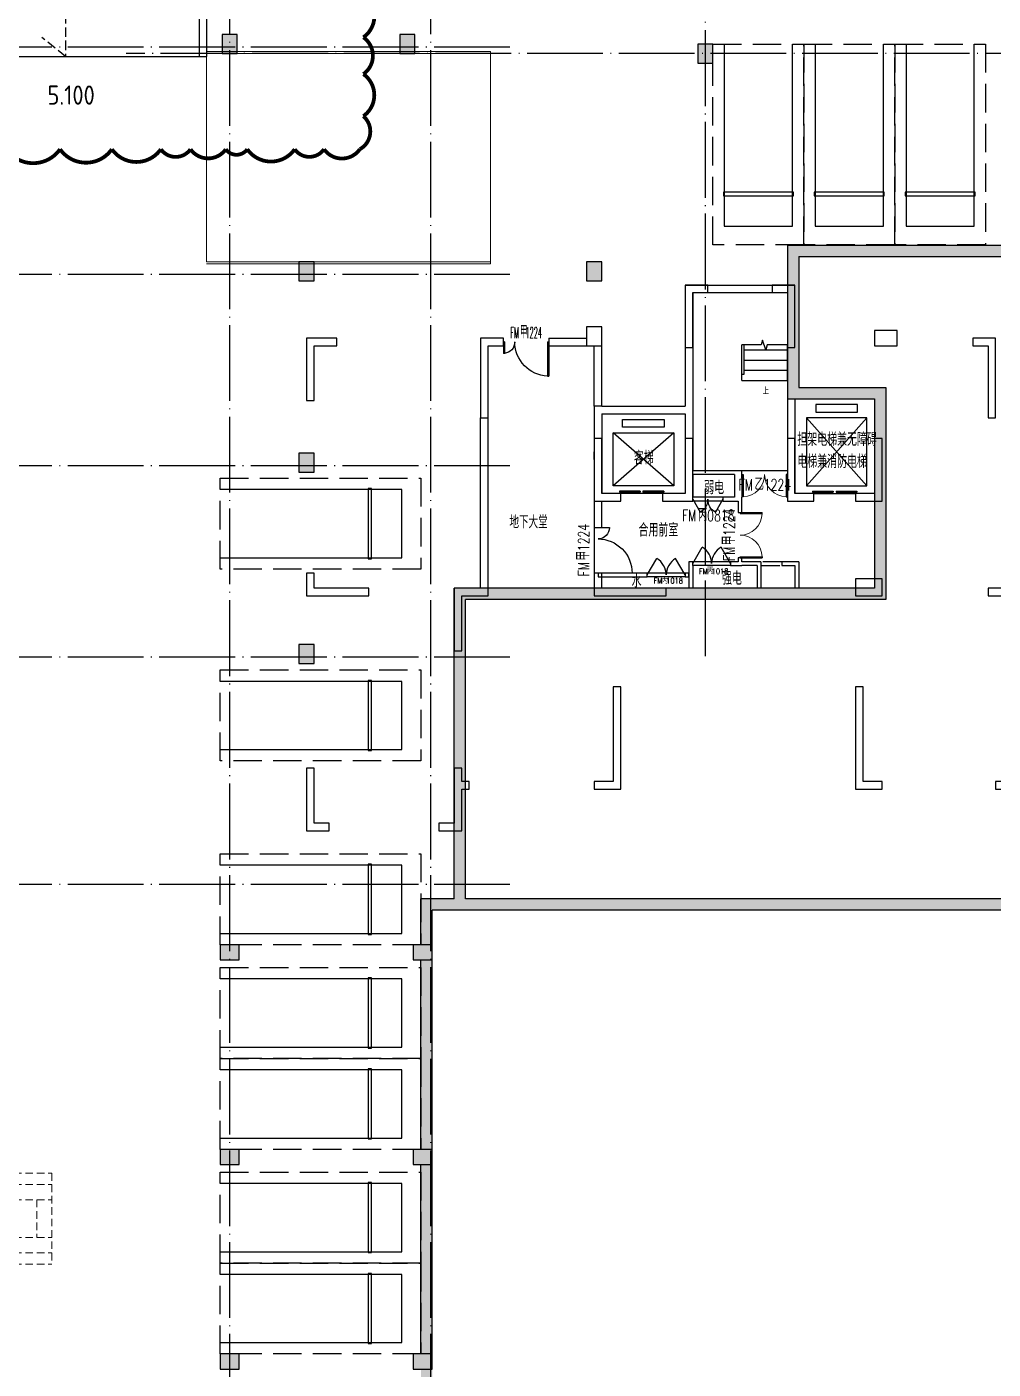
# Model space of a CAD drawing. Header units: millimetres. Extents: x 1337745 to 1642153, y -192803 to 266425.
# Drawn here: x 1536491 to 1562011, y 152609 to 188033 of the extents above; entities that cross this region are included whole.
import ezdxf

# ---------------------------------------------------------------- set-up
doc = ezdxf.new("R2010")
doc.units = ezdxf.units.MM
doc.header["$LTSCALE"] = 1000
doc.header["$MEASUREMENT"] = 0
for name, pattern in [('( Hidden )', [0.375, 0.25, -0.125]), ('__附着_A09-停车位、行车流线模块_TEN24RUY_设计区$0$DASH', [0.35, 0.25, -0.1]), ('DASHED', [0.75, 0.5, -0.25]), ('DOTE', [2.42, 2, -0.2, 0.02, -0.2])]:
    doc.linetypes.add(name, pattern=pattern)
for name, color, linetype in [('__附着_A09-停车位、行车流线模块_TEN24RUY_设计区$0$STD-PARK', 103, '__附着_A09-停车位、行车流线模块_TEN24RUY_设计区$0$DASH'), ('A-3CC', 85, 'Continuous'), ('A-COLUMN', 6, 'Continuous'), ('A-DIM_SYMB', 3, 'Continuous'), ('A-PUB_DIM', 3, 'Continuous'), ('A-PUB_TEXT', 7, 'Continuous'), ('A-Stair', 4, 'Continuous'), ('A-WALL', 2, 'Continuous'), ('A-WINDOW', 4, 'Continuous'), ('A-WINDOW_TEXT', 7, 'Continuous'), ('COLUMN', 2, 'Continuous'), ('DOOR_FIRE', 4, 'Continuous'), ('DOOR_FIRE_TEXT', 7, 'Continuous'), ('DOTE', 16, 'DOTE'), ('LABEL_PM', 7, 'Continuous'), ('PUB_HATCH', 8, 'Continuous'), ('PUB_TEXT', 7, 'Continuous'), ('WALL', 2, 'Continuous'), ('WINDOW', 4, 'Continuous'), ('WINDOW_TEXT', 7, 'Continuous'), ('砖墙', 30, 'Continuous')]:
    doc.layers.add(name, color=color, linetype=linetype)
doc.layers.add('投影线-粗线', color=3, linetype='Continuous', lineweight=0)
doc.layers.add('投影线-细虚线', color=15, linetype='Continuous', lineweight=0)
doc.styles.add('_TCH_DIM', font='SIMPLEX.shx', dxfattribs={"width": 0.85, "bigfont": 'GBCBIG.shx'})
doc.styles.add('_TCH_DIM_T3', font='SIMPLEX', dxfattribs={"width": 0.705882, "bigfont": 'GBCBIG'})
doc.styles.add('_TCH_WINDOW', font='SIMPLEX.shx', dxfattribs={"width": 0.6, "height": 3.5, "bigfont": 'GBCBIG.shx'})
doc.styles.get("Standard").update_dxf_attribs({"font": 'GBENOR', "bigfont": 'GBCBIG'})
doc.dimstyles.new('_TCH_ARCH&&50', dxfattribs={"dimtxt": 148.75, "dimasz": 50, "dimexe": 125, "dimexo": 150, "dimgap": 50, "dimtad": 1, "dimdec": 0, "dimzin": 0, "dimdsep": 46, "dimtxsty": '_TCH_DIM_T3', "dimblk": 'ARCHTICK', "dimcen": 0.09, "dimclrt": 7, "dimazin": 2, "dimtfac": 1, "dimtdec": 0, "dimtix": 1, "dimtmove": 2, "dimatfit": 3, "dimfxl": 1, "dimtolj": 1, "dimtzin": 0, "dimarcsym": 0})

# ---------------------------------------------------------------- blocks, each defined once
blk = doc.blocks.new('A$C29BB6698')
at = {"layer": 'A-COLUMN'}
for p, q in [((10600, 14400), (10000, 14400)), ((10000, 14400), (10000, 12750)), ((10200, 12750), (10200, 14200)), ((10200, 14200), (10600, 14200)), ((10600, 14200), (10600, 14400)), ((12900, 14400), (12300, 14400)), ((12300, 14400), (12300, 14200)), ((12300, 14200), (12700, 14200)), ((12700, 14200), (12700, 12750)), ((12900, 12750), (12900, 14400)), ((35100, 14400), (34500, 14400)), ((34500, 14400), (34500, 12750)), ((34700, 12750), (34700, 14200)), ((34700, 14200), (35100, 14200)), ((35100, 14200), (35100, 14400)), ((37400, 14400), (36800, 14400)), ((36800, 14400), (36800, 14200)), ((36800, 14200), (37200, 14200)), ((37200, 14200), (37200, 12750)), ((37400, 12750), (37400, 14400)), ((7800, 13300), (7400, 13300)), ((7400, 13300), (7400, 12800)), ((7800, 12800), (7800, 13300)), ((15600, 13200), (15000, 13200)), ((15000, 13200), (15000, 12800)), ((15600, 12800), (15600, 13200)), ((32400, 13200), (31800, 13200)), ((31800, 13200), (31800, 12800)), ((32400, 12800), (32400, 13200)), ((40000, 13300), (39600, 13300)), ((39600, 13300), (39600, 12800)), ((40000, 12800), (40000, 13300)), ((800, 13000), (0, 13000)), ((0, 13000), (0, 11350)), ((200, 11350), (200, 12800)), ((200, 12800), (800, 12800)), ((800, 12800), (800, 13000)), ((5200, 13000), (4600, 13000)), ((4600, 13000), (4600, 10900)), ((4800, 10900), (4800, 12800)), ((4800, 12800), (5200, 12800)), ((5200, 12800), (5200, 13000)), ((7400, 12800), (7800, 12800)), ((15000, 12800), (15600, 12800)), ((18200, 13000), (17600, 13000)), ((17600, 13000), (17600, 12800)), ((17600, 12800), (18000, 12800)), ((18000, 12800), (18000, 10900)), ((18200, 10900), (18200, 13000)), ((24350, 13000), (23050, 13000)), ((23050, 13000), (23050, 12800)), ((23050, 12800), (23600, 12800)), ((23600, 12800), (23600, 10300)), ((23800, 10300), (23800, 12800)), ((23800, 12800), (24350, 12800)), ((24350, 12800), (24350, 13000)), ((29800, 13000), (29200, 13000)), ((29200, 13000), (29200, 10900)), ((29400, 10900), (29400, 12800)), ((29400, 12800), (29800, 12800)), ((29800, 12800), (29800, 13000)), ((31800, 12800), (32400, 12800)), ((39600, 12800), (40000, 12800)), ((42800, 13000), (42200, 13000)), ((42200, 13000), (42200, 12800)), ((42200, 12800), (42600, 12800)), ((42600, 12800), (42600, 10900)), ((42800, 10900), (42800, 13000)), ((47400, 13000), (46600, 13000)), ((46600, 13000), (46600, 12800)), ((46600, 12800), (47200, 12800)), ((47200, 12800), (47200, 11350)), ((47400, 11350), (47400, 13000)), ((10000, 12750), (10200, 12750)), ((12700, 12750), (12900, 12750)), ((34500, 12750), (34700, 12750)), ((37200, 12750), (37400, 12750)), ((0, 11350), (200, 11350)), ((47200, 11350), (47400, 11350)), ((4600, 10900), (4800, 10900)), ((18000, 10900), (18200, 10900)), ((29200, 10900), (29400, 10900)), ((42600, 10900), (42800, 10900)), ((7600, 10350), (7600, 8700)), ((7800, 10350), (7600, 10350)), ((7800, 8900), (7800, 10350)), ((10200, 10350), (10000, 10350)), ((10000, 10350), (10000, 8900)), ((10200, 8700), (10200, 10350)), ((12700, 10350), (12700, 8700)), ((12900, 10350), (12700, 10350)), ((12900, 8900), (12900, 10350)), ((15200, 10350), (15000, 10350)), ((15000, 10350), (15000, 8900)), ((15200, 8700), (15200, 10350)), ((23600, 10300), (23800, 10300)), ((32200, 10350), (32200, 8700)), ((32400, 10350), (32200, 10350)), ((32400, 8900), (32400, 10350)), ((34700, 10350), (34500, 10350)), ((34500, 10350), (34500, 8900)), ((34700, 8700), (34700, 10350)), ((37200, 10350), (37200, 8700)), ((37400, 10350), (37200, 10350)), ((37400, 8900), (37400, 10350)), ((39800, 10350), (39600, 10350)), ((39600, 10350), (39600, 8900)), ((39800, 8700), (39800, 10350)), ((8300, 8900), (7800, 8900)), ((8300, 8700), (8300, 8900)), ((10000, 8900), (9400, 8900)), ((9400, 8900), (9400, 8700)), ((13400, 8900), (12900, 8900)), ((13400, 8700), (13400, 8900)), ((15000, 8900), (14500, 8900)), ((14500, 8900), (14500, 8700)), ((32900, 8900), (32400, 8900)), ((32900, 8700), (32900, 8900)), ((34500, 8900), (34000, 8900)), ((34000, 8900), (34000, 8700)), ((38000, 8900), (37400, 8900)), ((38000, 8700), (38000, 8900)), ((39600, 8900), (39100, 8900)), ((39100, 8900), (39100, 8700)), ((7600, 8700), (8300, 8700)), ((9400, 8700), (10200, 8700)), ((12700, 8700), (13400, 8700)), ((14500, 8700), (15200, 8700)), ((32200, 8700), (32900, 8700)), ((34000, 8700), (34700, 8700)), ((37200, 8700), (38000, 8700)), ((39100, 8700), (39800, 8700)), ((200, 6800), (0, 6800)), ((0, 6800), (0, 6200)), ((200, 6400), (200, 6800)), ((7600, 6800), (7600, 6200)), ((7800, 6800), (7600, 6800)), ((7800, 6400), (7800, 6800)), ((21900, 6800), (21900, 6400)), ((22800, 6800), (21900, 6800)), ((22800, 6400), (22800, 6800)), ((25500, 6800), (24600, 6800)), ((24600, 6800), (24600, 6400)), ((25500, 6400), (25500, 6800)), ((39800, 6800), (39600, 6800)), ((39600, 6800), (39600, 6400)), ((39800, 6200), (39800, 6800)), ((47400, 6800), (47200, 6800)), ((47200, 6800), (47200, 6400)), ((47400, 6200), (47400, 6800)), ((1650, 6400), (200, 6400)), ((1650, 6200), (1650, 6400)), ((4800, 6400), (3900, 6400)), ((3900, 6400), (3900, 4750)), ((4800, 6200), (4800, 6400)), ((9500, 6400), (7800, 6400)), ((9500, 6200), (9500, 6400)), ((15200, 6650), (14500, 6650)), ((14500, 6650), (14500, 6200)), ((15200, 6200), (15200, 6650)), ((18000, 6400), (18000, 6200)), ((18900, 6400), (18000, 6400)), ((18900, 4750), (18900, 6400)), ((21900, 6400), (22800, 6400)), ((24600, 6400), (25500, 6400)), ((29400, 6400), (28500, 6400)), ((28500, 6400), (28500, 4750)), ((29400, 6200), (29400, 6400)), ((32900, 6650), (32200, 6650)), ((32200, 6650), (32200, 6200)), ((32900, 6200), (32900, 6650)), ((39600, 6400), (37900, 6400)), ((37900, 6400), (37900, 6200)), ((42600, 6400), (42600, 6200)), ((43500, 6400), (42600, 6400)), ((43500, 4750), (43500, 6400)), ((47200, 6400), (45750, 6400)), ((45750, 6400), (45750, 6200)), ((0, 6200), (1650, 6200)), ((4100, 4750), (4100, 6200)), ((4100, 6200), (4800, 6200)), ((7600, 6200), (9500, 6200)), ((14500, 6200), (15200, 6200)), ((18000, 6200), (18700, 6200)), ((18700, 6200), (18700, 4750)), ((28700, 4750), (28700, 6200)), ((28700, 6200), (29400, 6200)), ((32200, 6200), (32900, 6200)), ((37900, 6200), (39800, 6200)), ((42600, 6200), (43300, 6200)), ((43300, 6200), (43300, 4750)), ((45750, 6200), (47400, 6200)), ((3900, 4750), (4100, 4750)), ((18700, 4750), (18900, 4750)), ((28500, 4750), (28700, 4750)), ((43300, 4750), (43500, 4750)), ((8300, 3800), (8100, 3800)), ((8100, 3800), (8100, 1300)), ((8300, 1100), (8300, 3800)), ((14500, 3800), (14500, 1100)), ((14700, 3800), (14500, 3800)), ((14700, 1300), (14700, 3800)), ((32900, 3800), (32700, 3800)), ((32700, 3800), (32700, 1300)), ((32900, 1100), (32900, 3800)), ((39100, 3800), (39100, 1100)), ((39300, 3800), (39100, 3800)), ((39300, 1300), (39300, 3800)), ((18900, 2750), (18700, 2750)), ((18700, 2750), (18700, 1300)), ((18900, 1100), (18900, 2750)), ((22800, 2750), (22600, 2750)), ((22600, 2750), (22600, 1300)), ((22800, 1100), (22800, 2750)), ((24600, 2750), (24600, 1100)), ((24800, 2750), (24600, 2750)), ((24800, 1300), (24800, 2750)), ((28500, 2750), (28500, 1100)), ((28700, 2750), (28500, 2750)), ((28700, 1300), (28700, 2750)), ((0, 1650), (0, 0)), ((200, 1650), (0, 1650)), ((200, 200), (200, 1650)), ((4100, 1650), (3900, 1650)), ((3900, 1650), (3900, 200)), ((4100, 1300), (4100, 1650)), ((43500, 1650), (43300, 1650)), ((43300, 1650), (43300, 1300)), ((43500, 200), (43500, 1650)), ((47400, 1650), (47200, 1650)), ((47200, 1650), (47200, 200)), ((47400, 0), (47400, 1650)), ((4300, 1300), (4100, 1300)), ((4100, 0), (4100, 1100)), ((4100, 1100), (4300, 1100)), ((4300, 1100), (4300, 1300)), ((8100, 1300), (7600, 1300)), ((7600, 1300), (7600, 1100)), ((7600, 1100), (8300, 1100)), ((14500, 1100), (15200, 1100)), ((15200, 1300), (14700, 1300)), ((15200, 1100), (15200, 1300)), ((18700, 1300), (18200, 1300)), ((18200, 1300), (18200, 1100)), ((18200, 1100), (18900, 1100)), ((22600, 1300), (22200, 1300)), ((22200, 1300), (22200, 1100)), ((22200, 1100), (22800, 1100)), ((24600, 1100), (25200, 1100)), ((25200, 1300), (24800, 1300)), ((25200, 1100), (25200, 1300)), ((28500, 1100), (29200, 1100)), ((29200, 1300), (28700, 1300)), ((29200, 1100), (29200, 1300)), ((32700, 1300), (32200, 1300)), ((32200, 1300), (32200, 1100)), ((32200, 1100), (32900, 1100)), ((39100, 1100), (39800, 1100)), ((39800, 1300), (39300, 1300)), ((39800, 1100), (39800, 1300)), ((43300, 1300), (43100, 1300)), ((43100, 1300), (43100, 1100)), ((43100, 1100), (43300, 1100)), ((43300, 1100), (43300, 0)), ((600, 200), (200, 200)), ((600, 0), (600, 200)), ((3900, 200), (3500, 200)), ((3500, 200), (3500, 0)), ((43900, 200), (43500, 200)), ((43900, 0), (43900, 200)), ((47200, 200), (46800, 200)), ((46800, 200), (46800, 0)), ((0, 0), (600, 0)), ((3500, 0), (4100, 0)), ((43300, 0), (43900, 0)), ((46800, 0), (47400, 0))]:
    blk.add_line(p, q, dxfattribs=at)
blk = doc.blocks.new('_ArchTick')
at = {"color": 0, "linetype": 'ByBlock', "const_width": 0.4}
blk.add_lwpolyline([(-0.5, -0.5), (0.5, 0.5)], dxfattribs=at)
blk = doc.blocks.new('*D57')
at = {"layer": 'A-PUB_DIM', "color": 0, "lineweight": -2, "transparency": 16777216}
for p, q in [((3059233, -674133), (3059277, -673742)), ((3059332, -674144), (3059376, -673753)), ((3059263, -673866), (3059213, -673860)), ((3059263, -673866), (3059362, -673877)), ((3059362, -673877), (3059412, -673883))]:
    blk.add_line(p, q, dxfattribs=at)
at = {"layer": 'Defpoints', "color": 0, "transparency": 16777216}
for p in [(3059362, -673877), (3059216, -674282), (3059315, -674293)]:
    blk.add_point(p, dxfattribs=at)
at = {"layer": 'A-PUB_DIM', "color": 0, "lineweight": -2, "transparency": 16777216, "xscale": 50, "yscale": 50, "zscale": 50}
for p, rotation in [((3059263, -673866), 353.5415813662658), ((3059362, -673877), 173.5415813662658)]:
    blk.add_blockref('_ArchTick', p, dxfattribs=dict(at, rotation=rotation))
at = {"layer": 'A-PUB_DIM', "color": 7, "transparency": 16777216, "insert": (3059552, -673760), "char_height": 148.8, "attachment_point": 5, "rotation": 353.5416, "style": '_TCH_DIM_T3'}
blk.add_mtext('\\A1;100', dxfattribs=at)
blk = doc.blocks.new('*D58')
at = {"layer": 'A-PUB_DIM', "color": 0, "lineweight": -2, "transparency": 16777216}
for p, q in [((3058040, -673998), (3058084, -673607)), ((3058070, -673731), (3059263, -673866)), ((3059233, -674133), (3059277, -673742))]:
    blk.add_line(p, q, dxfattribs=at)
at = {"layer": 'Defpoints', "color": 0, "transparency": 16777216}
for p in [(3059263, -673866), (3058023, -674147), (3059216, -674282)]:
    blk.add_point(p, dxfattribs=at)
at = {"layer": 'A-PUB_DIM', "color": 0, "lineweight": -2, "transparency": 16777216, "xscale": 50, "yscale": 50, "zscale": 50}
for p, rotation in [((3058070, -673731), 173.5415813662053), ((3059263, -673866), 353.5415813662053)]:
    blk.add_blockref('_ArchTick', p, dxfattribs=dict(at, rotation=rotation))
at = {"layer": 'A-PUB_DIM', "color": 7, "transparency": 16777216, "insert": (3058681, -673675), "char_height": 148.8, "attachment_point": 5, "rotation": 353.5416, "style": '_TCH_DIM_T3'}
blk.add_mtext('\\A1;1200', dxfattribs=at)
blk = doc.blocks.new('*D59')
at = {"layer": 'A-PUB_DIM', "color": 0, "lineweight": -2, "transparency": 16777216}
for p, q in [((3057543, -673941), (3057588, -673550)), ((3057574, -673675), (3058070, -673731)), ((3058040, -673998), (3058084, -673607))]:
    blk.add_line(p, q, dxfattribs=at)
at = {"layer": 'Defpoints', "color": 0, "transparency": 16777216}
for p in [(3058070, -673731), (3057527, -674090), (3058023, -674147)]:
    blk.add_point(p, dxfattribs=at)
at = {"layer": 'A-PUB_DIM', "color": 0, "lineweight": -2, "transparency": 16777216, "xscale": 50, "yscale": 50, "zscale": 50}
for p, rotation in [((3057574, -673675), 173.5415813662127), ((3058070, -673731), 353.5415813662127)]:
    blk.add_blockref('_ArchTick', p, dxfattribs=dict(at, rotation=rotation))
at = {"layer": 'A-PUB_DIM', "color": 7, "transparency": 16777216, "insert": (3057836, -673579), "char_height": 148.8, "attachment_point": 5, "rotation": 353.5416, "style": '_TCH_DIM_T3'}
blk.add_mtext('\\A1;500', dxfattribs=at)
blk = doc.blocks.new('*D60')
at = {"layer": 'A-PUB_DIM', "color": 0, "lineweight": -2, "transparency": 16777216}
for p, q in [((3057474, -673663), (3057425, -673658)), ((3057444, -673930), (3057488, -673539)), ((3057474, -673663), (3057574, -673675)), ((3057543, -673941), (3057588, -673550)), ((3057574, -673675), (3057623, -673680))]:
    blk.add_line(p, q, dxfattribs=at)
at = {"layer": 'Defpoints', "color": 0, "transparency": 16777216}
for p in [(3057574, -673675), (3057427, -674079), (3057527, -674090)]:
    blk.add_point(p, dxfattribs=at)
at = {"layer": 'A-PUB_DIM', "color": 0, "lineweight": -2, "transparency": 16777216, "xscale": 50, "yscale": 50, "zscale": 50}
for p, rotation in [((3057474, -673663), 353.5415813662357), ((3057574, -673675), 173.5415813662357)]:
    blk.add_blockref('_ArchTick', p, dxfattribs=dict(at, rotation=rotation))
at = {"layer": 'A-PUB_DIM', "color": 7, "transparency": 16777216, "insert": (3057508, -673806), "char_height": 148.8, "attachment_point": 5, "rotation": 353.5416, "style": '_TCH_DIM_T3'}
blk.add_mtext('\\A1;100', dxfattribs=at)
blk = doc.blocks.new('*D61')
at = {"layer": 'A-PUB_DIM', "color": 0, "lineweight": -2, "transparency": 16777216}
for p, q in [((3056550, -673829), (3056594, -673438)), ((3056580, -673562), (3057474, -673663)), ((3057444, -673930), (3057488, -673539))]:
    blk.add_line(p, q, dxfattribs=at)
at = {"layer": 'Defpoints', "color": 0, "transparency": 16777216}
for p in [(3057474, -673663), (3056533, -673978), (3057427, -674079)]:
    blk.add_point(p, dxfattribs=at)
at = {"layer": 'A-PUB_DIM', "color": 0, "lineweight": -2, "transparency": 16777216, "xscale": 50, "yscale": 50, "zscale": 50}
for p, rotation in [((3056580, -673562), 173.5415813662182), ((3057474, -673663), 353.5415813662182)]:
    blk.add_blockref('_ArchTick', p, dxfattribs=dict(at, rotation=rotation))
at = {"layer": 'A-PUB_DIM', "color": 7, "transparency": 16777216, "insert": (3057041, -673489), "char_height": 148.8, "attachment_point": 5, "rotation": 353.5416, "style": '_TCH_DIM_T3'}
blk.add_mtext('\\A1;900', dxfattribs=at)
blk = doc.blocks.new('*D62')
at = {"layer": 'A-PUB_DIM', "color": 0, "lineweight": -2, "transparency": 16777216}
for p, q in [((3032305, -671084), (3032349, -670693)), ((3032335, -670818), (3032434, -670829)), ((3032404, -671096), (3032448, -670705))]:
    blk.add_line(p, q, dxfattribs=at)
at = {"layer": 'Defpoints', "color": 0, "transparency": 16777216}
for p in [(3032434, -670829), (3032288, -671233), (3032387, -671245)]:
    blk.add_point(p, dxfattribs=at)
at = {"layer": 'A-PUB_DIM', "color": 0, "lineweight": -2, "transparency": 16777216, "xscale": 50, "yscale": 50, "zscale": 50}
for p, rotation in [((3032335, -670818), 173.5415813662658), ((3032434, -670829), 353.5415813662658)]:
    blk.add_blockref('_ArchTick', p, dxfattribs=dict(at, rotation=rotation))
at = {"layer": 'A-PUB_DIM', "color": 7, "transparency": 16777216, "insert": (3032176, -670661), "char_height": 148.8, "attachment_point": 5, "rotation": 353.5416, "style": '_TCH_DIM_T3'}
blk.add_mtext('\\A1;100', dxfattribs=at)
blk = doc.blocks.new('*D63')
at = {"layer": 'A-PUB_DIM', "color": 0, "lineweight": -2, "transparency": 16777216}
for p, q in [((3032404, -671096), (3032448, -670705)), ((3032434, -670829), (3033627, -670964)), ((3033596, -671231), (3033641, -670840))]:
    blk.add_line(p, q, dxfattribs=at)
at = {"layer": 'Defpoints', "color": 0, "transparency": 16777216}
for p in [(3032387, -671245), (3033627, -670964), (3033579, -671380)]:
    blk.add_point(p, dxfattribs=at)
at = {"layer": 'A-PUB_DIM', "color": 0, "lineweight": -2, "transparency": 16777216, "xscale": 50, "yscale": 50, "zscale": 50}
for p, rotation in [((3032434, -670829), 173.5415813662163), ((3033627, -670964), 353.5415813662163)]:
    blk.add_blockref('_ArchTick', p, dxfattribs=dict(at, rotation=rotation))
at = {"layer": 'A-PUB_DIM', "color": 7, "transparency": 16777216, "insert": (3033044, -670773), "char_height": 148.8, "attachment_point": 5, "rotation": 353.5416, "style": '_TCH_DIM_T3'}
blk.add_mtext('\\A1;1200', dxfattribs=at)
blk = doc.blocks.new('*D64')
at = {"layer": 'A-PUB_DIM', "color": 0, "lineweight": -2, "transparency": 16777216}
for p, q in [((3033596, -671231), (3033641, -670840)), ((3034093, -671287), (3034137, -670896)), ((3033627, -670964), (3034123, -671020))]:
    blk.add_line(p, q, dxfattribs=at)
at = {"layer": 'Defpoints', "color": 0, "transparency": 16777216}
for p in [(3034123, -671020), (3033579, -671380), (3034076, -671436)]:
    blk.add_point(p, dxfattribs=at)
at = {"layer": 'A-PUB_DIM', "color": 0, "lineweight": -2, "transparency": 16777216, "xscale": 50, "yscale": 50, "zscale": 50}
for p, rotation in [((3033627, -670964), 173.5415813662127), ((3034123, -671020), 353.5415813662127)]:
    blk.add_blockref('_ArchTick', p, dxfattribs=dict(at, rotation=rotation))
at = {"layer": 'A-PUB_DIM', "color": 7, "transparency": 16777216, "insert": (3033889, -670868), "char_height": 148.8, "attachment_point": 5, "rotation": 353.5416, "style": '_TCH_DIM_T3'}
blk.add_mtext('\\A1;500', dxfattribs=at)
blk = doc.blocks.new('*D65')
at = {"layer": 'A-PUB_DIM', "color": 0, "lineweight": -2, "transparency": 16777216}
for p, q in [((3034093, -671287), (3034137, -670896)), ((3034193, -671298), (3034237, -670907)), ((3034123, -671020), (3034223, -671031))]:
    blk.add_line(p, q, dxfattribs=at)
at = {"layer": 'Defpoints', "color": 0, "transparency": 16777216}
for p in [(3034223, -671031), (3034076, -671436), (3034176, -671447)]:
    blk.add_point(p, dxfattribs=at)
at = {"layer": 'A-PUB_DIM', "color": 0, "lineweight": -2, "transparency": 16777216, "xscale": 50, "yscale": 50, "zscale": 50}
for p, rotation in [((3034123, -671020), 173.5415813661032), ((3034223, -671031), 353.5415813661032)]:
    blk.add_blockref('_ArchTick', p, dxfattribs=dict(at, rotation=rotation))
at = {"layer": 'A-PUB_DIM', "color": 7, "transparency": 16777216, "insert": (3034158, -671162), "char_height": 148.8, "attachment_point": 5, "rotation": 353.5416, "style": '_TCH_DIM_T3'}
blk.add_mtext('\\A1;100', dxfattribs=at)
blk = doc.blocks.new('*D66')
at = {"layer": 'A-PUB_DIM', "color": 0, "lineweight": -2, "transparency": 16777216}
for p, q in [((3034193, -671298), (3034237, -670907)), ((3034223, -671031), (3035117, -671133)), ((3035087, -671399), (3035131, -671008))]:
    blk.add_line(p, q, dxfattribs=at)
at = {"layer": 'Defpoints', "color": 0, "transparency": 16777216}
for p in [(3035117, -671133), (3034176, -671447), (3035070, -671548)]:
    blk.add_point(p, dxfattribs=at)
at = {"layer": 'A-PUB_DIM', "color": 0, "lineweight": -2, "transparency": 16777216, "xscale": 50, "yscale": 50, "zscale": 50}
for p, rotation in [((3034223, -671031), 173.5415813662182), ((3035117, -671133), 353.5415813662182)]:
    blk.add_blockref('_ArchTick', p, dxfattribs=dict(at, rotation=rotation))
at = {"layer": 'A-PUB_DIM', "color": 7, "transparency": 16777216, "insert": (3034684, -670958), "char_height": 148.8, "attachment_point": 5, "rotation": 353.5416, "style": '_TCH_DIM_T3'}
blk.add_mtext('\\A1;900', dxfattribs=at)
blk = doc.blocks.new('$DORLIB2D$00000127')
at = {"color": 0}
for points in [[(-0.533, 0.795), (-0.533, 0.69)], [(-0.033, 0.795), (-0.533, 0.795)], [(-0.033, 0.69), (-0.533, 0.69)], [(-0.033, 0.795), (-0.033, 0.69)], [(0.533, 0.795), (0.033, 0.795)], [(0.033, 0.795), (0.033, 0.69)], [(0.533, 0.69), (0.033, 0.69)], [(0.533, 0.795), (0.533, 0.69)], [(0.5, 0.5), (-0.5, 0.5)]]:
    blk.add_lwpolyline(points, dxfattribs=at)
blk = doc.blocks.new('$DorLib2D$00000002')
for p, q in [((-0.5, 0), (-0.5, 0.4875)), ((-0.475, 0.4875), (-0.5, 0.4875)), ((-0.475, 0), (-0.475, 0.4875)), ((0.475, 0), (0.475, 0.4875)), ((0.475, 0.4875), (0.5, 0.4875)), ((0.5, 0), (0.5, 0.4875)), ((-0.5, 0), (-0.475, 0)), ((0.5, 0), (0.475, 0))]:
    blk.add_line(p, q)
at = {"lineweight": 13}
for centre, start, end in [((-0.4875, 0), 0, 88.53072), ((0.4875, 0), 91.46928, 180)]:
    blk.add_arc(centre, 0.4875, start, end, dxfattribs=at)
blk = doc.blocks.new('$DorLib2D$00000231')
at = {"color": 0}
for p, q in [((-0.5, 0), (-0.25, 0.433)), ((0.5, 0), (0.25, 0.433))]:
    blk.add_line(p, q, dxfattribs=at)
for centre, start, end in [((-0.5, 0), 0, 60), ((0.5, 0), 120, 180)]:
    blk.add_arc(centre, 0.5, start, end, dxfattribs=at)
blk = doc.blocks.new('__附着_A09-停车位、行车流线模块_TEN24RUY_设计区$0$停车位1')
at = {"layer": '__附着_A09-停车位、行车流线模块_TEN24RUY_设计区$0$STD-PARK', "linetype": '__附着_A09-停车位、行车流线模块_TEN24RUY_设计区$0$DASH', "ltscale": 3}
for p, q in [((-168810, -21850), (-171210, -21850)), ((-171210, -21850), (-171210, -27150)), ((-168810, -27150), (-168810, -21850)), ((-171210, -27150), (-168810, -27150))]:
    blk.add_line(p, q, dxfattribs=at)
at = {"layer": 'Defpoints', "color": 9, "linetype": 'ByBlock', "ltscale": 1200}
for p, q in [((-170910, -26650), (-170910, -21850)), ((-169110, -21850), (-169110, -26650)), ((-170935, -25850), (-170935, -25758)), ((-170935, -25758), (-169085, -25758)), ((-169085, -25850), (-170935, -25850)), ((-169085, -25758), (-169085, -25850)), ((-169110, -26650), (-170910, -26650))]:
    blk.add_line(p, q, dxfattribs=at)
blk = doc.blocks.new('$DorLib2D$00000225')
at = {"color": 0}
for p, q in [((0.475, -0.001), (0.475, 0.752)), ((0.475, 0.752), (0.5, 0.752)), ((0.5, -0.001), (0.5, 0.752)), ((-0.5, 0), (-0.5, 0.252)), ((-0.475, 0.252), (-0.5, 0.252)), ((-0.475, 0), (-0.475, 0.252)), ((-0.475, 0), (-0.5, 0)), ((0.475, -0.001), (0.5, -0.001))]:
    blk.add_line(p, q, dxfattribs=at)
for centre, radius, start, end in [((0.505, -0.002), 0.755, 92.2493, 179.7238), ((-0.501, 0.003), 0.251, 359.7899, 84.0974)]:
    blk.add_arc(centre, radius, start, end, dxfattribs=at)
blk = doc.blocks.new('_FZH')
blk.add_lwpolyline([(-0.5, -0.5), (0.5, -0.5), (0.5, 0.5), (-0.5, 0.5)], close=True)
at = {"layer": 'PUB_HATCH'}
blk.add_solid([(-0.5, -0.5), (0.5, -0.5), (-0.5, 0.5), (0.5, 0.5)], dxfattribs=at)

msp = doc.modelspace()

# ---------------------------------------------------------------- hatches: boundary and pattern name
at = {"layer": 'PUB_HATCH'}
for points in [[(1556575.5, 182268), (1556875.5, 181968), (1573075.5, 181968), (1573375.5, 182268)], [(1556875.5, 181968), (1556575.5, 182268), (1556575.5, 178218), (1556875.5, 178518)], [(1556875.5, 178518), (1556575.5, 178218), (1558875.5, 178218), (1559175.5, 178518)], [(1559175.5, 178518), (1558875.5, 178218), (1558875.5, 173218), (1559175.5, 172918)], [(1559175.5, 172918), (1558875.5, 173218), (1547775.5, 173218), (1548075.5, 172918)], [(1547925.5, 164918), (1548075.5, 165018), (1548075.5, 172918), (1547775.5, 173218), (1547775.5, 165018)], [(1546897.5, 163808.6), (1547197.5, 163808.6), (1547197.5, 164718), (1546897.5, 165018)], [(1547925.5, 164918), (1547775.5, 165018), (1546897.5, 165018), (1547197.5, 164718), (1547925.5, 164718)], [(1587325.5, 164918), (1587175.5, 165018), (1548075.5, 165018), (1547925.5, 164918), (1547925.5, 164718), (1587325.5, 164718)], [(1547197.5, 163408.6), (1546897.5, 163408.6), (1546897.5, 158408.6), (1547197.5, 158408.6)], [(1547197.5, 158008.6), (1546897.5, 158008.6), (1546897.5, 153008.6), (1547197.5, 153008.6)], [(1547197.5, 152608.6), (1546897.5, 152608.6), (1546897.5, 151308.6), (1547197.5, 151308.6)]]:
    msp.add_hatch(color=256, dxfattribs=at).paths.add_polyline_path(points)

# ---------------------------------------------------------------- linework, layer by layer
at = {"layer": '__附着_A09-停车位、行车流线模块_TEN24RUY_设计区$0$STD-PARK', "elevation": -0.4}
msp.add_lwpolyline([(1537514.1, 211819.6), (1537514.1, 187248.6), (1536891.1, 187755)], dxfattribs=at)
at = {"layer": '__附着_A09-停车位、行车流线模块_TEN24RUY_设计区$0$STD-PARK', "color": 1, "const_width": 100}
msp.add_lwpolyline([(1545378.5, 188872.4, -0.5205671), (1545378.5, 187756, -0.5205671), (1545378.5, 186785.5, -0.5205671), (1545378.5, 185675.5, -0.5205671), (1545285.8, 184803.4, -0.5205671), (1544340.7, 184803.4, -0.5205671), (1543565.2, 184803.4, -0.5205671), (1542312.3, 184803.4, -0.5205671), (1541745.5, 184803.4, -0.5205671), (1540813.7, 184803.4, -0.5205671), (1540031.2, 184803.4, -0.5205671), (1538737.1, 184803.4, -0.5205671), (1537368.7, 184803.4, -0.5205671), (1535951.6, 184803.4, -0.5205671)], format="xyb", dxfattribs=at)
at = {"layer": 'A-3CC'}
msp.add_line((1555175.5, 173918, 0), (1554775.5, 173918, 0), dxfattribs=at)
at = {"layer": 'A-DIM_SYMB', "elevation": 0}
msp.add_lwpolyline([(1555975.5, 178563, 0, 0, 0), (1555975.5, 179358, 40, 0, 0), (1555975.5, 179508, 0, 0, 0)], format="xyseb", dxfattribs=at)
at = {"layer": 'A-Stair'}
for p, q in [((1555375.5, 178863, 0), (1555375.5, 179643, 0)), ((1555885.7, 179643, 0), (1555375.5, 179643, 0)), ((1555375.5, 178863, 0), (1555375.5, 179643, 0)), ((1555435.5, 178863, 0), (1555435.5, 179643, 0)), ((1555918.5, 179765.4, 0), (1555885.7, 179643, 0)), ((1556010.5, 179512.6, 0), (1555918.5, 179765.4, 0)), ((1556045.4, 179643, 0), (1556010.5, 179512.6, 0)), ((1556575.5, 179643, 0), (1556045.4, 179643, 0)), ((1556575.5, 178698, 0), (1556575.5, 179643, 0)), ((1555435.5, 179508, 0), (1556575.5, 179508, 0)), ((1555435.5, 179238, 0), (1556575.5, 179238, 0)), ((1555435.5, 178968, 0), (1556575.5, 178968, 0)), ((1555375.5, 178698, 0), (1555375.5, 178863, 0)), ((1555375.5, 178863, 0), (1555435.5, 178863, 0)), ((1555375.5, 178698, 0), (1556575.5, 178698, 0))]:
    msp.add_line(p, q, dxfattribs=at)
at = {"layer": 'A-WALL'}
for p, q in [((1553875.5, 181218, 0), (1556775.5, 181218, 0)), ((1553875.5, 181218, 0), (1553875.5, 178018, 0)), ((1554075.5, 181018, 0), (1556575.5, 181018, 0)), ((1554075.5, 181018, 0), (1554075.5, 177918, 0)), ((1556575.5, 178218, 0), (1556575.5, 176318.3, 0)), ((1556775.5, 178218, 0), (1556775.5, 176218.3, 0)), ((1551475.5, 178018, 0), (1551475.5, 177918, 0)), ((1551675.5, 178018, 0), (1551475.5, 178018, 0)), ((1551475.5, 177918, 0), (1551475.5, 175618, 0)), ((1551675.5, 178018, 0), (1553875.5, 178018, 0)), ((1554075.5, 177918, 0), (1554075.5, 176318, 0)), ((1551675.5, 177818, 0), (1553875.5, 177818, 0)), ((1551675.5, 177818, 0), (1551675.5, 175718, 0)), ((1553875.5, 177818, 0), (1553875.5, 176218, 0)), ((1553875.5, 176218, 0), (1553875.5, 175718, 0)), ((1555275.6, 176318, 0), (1554075.5, 176318, 0)), ((1555175.5, 176218, 0), (1554075.5, 176218, 0)), ((1554075.5, 176218, 0), (1554075.5, 175618, 0)), ((1555175.5, 176218, 0), (1555175.5, 175618, 0)), ((1555375.5, 176318.3, 0), (1555275.5, 176318.3, 0)), ((1555375.5, 176118.3, 0), (1555375.5, 176318.3, 0)), ((1555375.5, 176118.3, 0), (1555375.5, 175618, 0)), ((1556575.5, 176318.3, 0), (1556575.5, 176118.3, 0)), ((1556575.5, 176118.3, 0), (1556575.5, 175518, 0)), ((1556775.5, 176218.3, 0), (1556775.5, 175718, 0)), ((1552175.5, 175718, 0), (1551675.5, 175718, 0)), ((1552175.5, 175518, 0), (1552175.5, 175718, 0)), ((1553875.5, 175718, 0), (1553275.5, 175718, 0)), ((1553275.5, 175718, 0), (1553275.5, 175518, 0)), ((1557275.5, 175718, 0), (1556775.5, 175718, 0)), ((1557275.5, 175518, 0), (1557275.5, 175718, 0)), ((1558875.5, 175718, 0), (1558375.5, 175718, 0)), ((1558375.5, 175718, 0), (1558375.5, 175518, 0)), ((1551475.5, 175618, 0), (1551475.5, 174818, 0)), ((1551675.5, 175518, 0), (1552175.5, 175518, 0)), ((1551675.5, 174818, 0), (1551675.5, 175518, 0)), ((1553275.5, 175518, 0), (1553975.5, 175518, 0)), ((1553975.5, 175518, 0), (1554075.5, 175518, 0)), ((1554075.5, 175518, 0), (1554075.5, 175618, 0)), ((1555175.5, 175618, 0), (1554875.5, 175618, 0)), ((1554875.5, 175618, 0), (1554875.5, 175518, 0)), ((1554875.5, 175518, 0), (1555275.5, 175518, 0)), ((1555275.5, 175518, 0), (1555275.5, 175518, 0)), ((1555375.5, 175618, 0), (1555375.5, 175618, 0)), ((1556575.5, 175518, 0), (1557275.5, 175518, 0)), ((1558375.5, 175518, 0), (1558875.5, 175518, 0)), ((1551475.5, 174818, 0), (1551675.5, 174818, 0)), ((1551675.5, 173618, 0), (1551475.5, 173618, 0)), ((1551475.5, 173618, 0), (1551475.5, 173218, 0)), ((1551675.5, 173218, 0), (1551675.5, 173618, 0))]:
    msp.add_line(p, q, dxfattribs=at)
at = {"layer": 'A-WINDOW'}
for p, q in [((1554875.5, 175618, 0), (1554075.5, 175618, 0)), ((1554875.5, 175518, 0), (1554075.5, 175518, 0)), ((1551475.5, 174818, 0), (1551475.5, 173618, 0))]:
    msp.add_line(p, q, dxfattribs=at)
at = {"layer": 'A-WINDOW', "elevation": 0}
msp.add_lwpolyline([(1551575.5, 174818), (1551875.5, 174818, -0.4142136), (1551575.5, 174518, -0.4142136), (1552475.5, 173618), (1551575.5, 173618)], format="xyb", dxfattribs=at)
at = {"layer": 'DOTE'}
for p, q in [((1554410.6, 171423, 0.9), (1554410.6, 243494.5, 0.9)), ((1541847.5, 211621.1, 0), (1541847.5, 86979.4, 0)), ((1547147.5, 211621.1, 0), (1547147.5, 86979.4, 0)), ((1549250.5, 187498.6, 0), (1476447.5, 187498.6, 0)), ((1595264.8, 187326, 0.9), (1539114.9, 187326, 0.9)), ((1549250.5, 181498.6), (1369802.6, 181498.6)), ((1549250.5, 176448.6, 0), (1476447.5, 176448.6, 0)), ((1549250.5, 171398.6, 0), (1476447.5, 171398.6, 0)), ((1549250.5, 165398.6, 0), (1476447.5, 165398.6, 0))]:
    msp.add_line(p, q, dxfattribs=at)
at = {"layer": 'WALL'}
for p, q in [((1541039.1, 211783.6, -0.4), (1541039.1, 187248.6, -0.4)), ((1541239.1, 211783.6, -0.4), (1541239.1, 187248.6, -0.4)), ((1533739.1, 187248.6, 0), (1541239.1, 187248.6, 0)), ((1556575.5, 182268, 0), (1573375.5, 182268, 0)), ((1556575.5, 182268, 0), (1556575.5, 178218, 0)), ((1556875.5, 181968, 0), (1573075.5, 181968, 0)), ((1556875.5, 181968, 0), (1556875.5, 178518, 0)), ((1556575.5, 178218, 0), (1558875.5, 178218, 0)), ((1556875.5, 178518, 0), (1559175.5, 178518, 0)), ((1558875.5, 178218, 0), (1558875.5, 173218, 0)), ((1559175.5, 178518, 0), (1559175.5, 172918, 0)), ((1555275.5, 175518, 0), (1555275.5, 175218, 0)), ((1555375.5, 175218, 0), (1555375.5, 175618, 0)), ((1555275.5, 175218, 0), (1555375.5, 175218, 0)), ((1555375.5, 174018, 0), (1555275.5, 174018, 0)), ((1555275.5, 174018, 0), (1555275.5, 173918, 0)), ((1555375.5, 173918, 0), (1555375.5, 174018, 0)), ((1552875.5, 173618, 0), (1551575.5, 173618, 0)), ((1551575.5, 173618, 0), (1551575.5, 173518, 0)), ((1552875.5, 173518, 0), (1552875.5, 173618, 0)), ((1553975.5, 173618, 0), (1553875.5, 173618, 0)), ((1553875.5, 173618, 0), (1553875.5, 173518, 0)), ((1554075.5, 173918, 0), (1553975.5, 173918, 0)), ((1553975.5, 173918, 0), (1553975.5, 173218, 0)), ((1553975.5, 173518, 0), (1553975.5, 173618, 0)), ((1554075.5, 173818, 0), (1554075.5, 173918, 0)), ((1554075.5, 173818, 0), (1554075.5, 173218, 0)), ((1555275.5, 173918, 0), (1555075.5, 173918, 0)), ((1555075.5, 173918, 0), (1555075.5, 173818, 0)), ((1555075.5, 173818, 0), (1555375.5, 173818, 0)), ((1555875.5, 173918, 0), (1555375.5, 173918, 0)), ((1555775.5, 173818, 0), (1555375.5, 173818, 0)), ((1555775.5, 173818, 0), (1555775.5, 173218, 0)), ((1555875.5, 173918, 0), (1555875.5, 173818, 0)), ((1555875.5, 173818, 0), (1555875.5, 173218, 0)), ((1556875.5, 173918, 0), (1556425.5, 173918, 0)), ((1556425.5, 173918, 0), (1556425.5, 173818, 0)), ((1556425.5, 173818, 0), (1556775.5, 173818, 0)), ((1556775.5, 173818, 0), (1556775.5, 173218, 0)), ((1556875.5, 173918, 0), (1556875.5, 173218, 0)), ((1551575.5, 173518, 0), (1552875.5, 173518, 0)), ((1553875.5, 173518, 0), (1553975.5, 173518, 0)), ((1558875.5, 173218, 0), (1547775.5, 173218, 0)), ((1547775.5, 165018, 0), (1547775.5, 173218, 0)), ((1559175.5, 172918, 0), (1548075.5, 172918, 0)), ((1548075.5, 165018, 0), (1548075.5, 172918, 0)), ((1546897.5, 163808.6, 0), (1546897.5, 165018, 0)), ((1547775.5, 165018, 0), (1546897.5, 165018, 0)), ((1587175.5, 165018, 0), (1548075.5, 165018, 0)), ((1547197.5, 163808.6, 0), (1547197.5, 164718, 0)), ((1547925.5, 164718, 0), (1547197.5, 164718, 0)), ((1587325.5, 164718, 0), (1547925.5, 164718, 0)), ((1546897.5, 158408.6, 0), (1546897.5, 163408.6, 0)), ((1547197.5, 158408.6, 0), (1547197.5, 163408.6, 0)), ((1546897.5, 153008.6, 0), (1546897.5, 158008.6, 0)), ((1547197.5, 153008.6, 0), (1547197.5, 158008.6, 0))]:
    msp.add_line(p, q, dxfattribs=at)
at = {"layer": 'WINDOW'}
for p, q in [((1557327.5, 178068, 0), (1557327.5, 177868, 0)), ((1558427.5, 178068, 0), (1557327.5, 178068, 0)), ((1557327.5, 177868, 0), (1558427.5, 177868, 0)), ((1558427.5, 177868, 0), (1558427.5, 178068, 0)), ((1552225.5, 177468, 0), (1552225.5, 177668, 0)), ((1552225.5, 177668, 0), (1553325.5, 177668, 0)), ((1553325.5, 177668, 0), (1553325.5, 177468, 0)), ((1557077.5, 177718, 0), (1557077.5, 175918, 0)), ((1558677.5, 177718, 0), (1557077.5, 177718, 0)), ((1557077.5, 177718, 0), (1558677.5, 175918, 0)), ((1557077.5, 175918, 0), (1558677.5, 177718, 0)), ((1558677.5, 175918, 0), (1558677.5, 177718, 0)), ((1551975.5, 175918, 0), (1551975.5, 177318, 0)), ((1551975.5, 177318, 0), (1553575.5, 177318, 0)), ((1553575.5, 177318, 0), (1551975.5, 175918, 0)), ((1553575.5, 175918, 0), (1551975.5, 177318, 0)), ((1553325.5, 177468, 0), (1552225.5, 177468, 0)), ((1553575.5, 177318, 0), (1553575.5, 175918, 0)), ((1556575.5, 176318.3, 0), (1555375.5, 176318.3, 0)), ((1553575.5, 175918, 0), (1551975.5, 175918, 0)), ((1557077.5, 175918, 0), (1558677.5, 175918, 0)), ((1553875.5, 173618, 0), (1552875.5, 173618, 0)), ((1555075.5, 173918, 0), (1554075.5, 173918, 0)), ((1555075.5, 173818, 0), (1554075.5, 173818, 0)), ((1553875.5, 173518, 0), (1552875.5, 173518, 0))]:
    msp.add_line(p, q, dxfattribs=at)
at = {"layer": 'WINDOW', "linetype": 'DASHED'}
for p, q in [((1556425.5, 173918, 0), (1555875.5, 173918, 0)), ((1555875.5, 173818, 0), (1556425.5, 173818, 0))]:
    msp.add_line(p, q, dxfattribs=at)
at = {"layer": '投影线-粗线'}
for p, q in [((1541239.1, 187380.5, -0.4), (1541239.1, 181830.9, -0.4)), ((1541239.1, 187380.5, -0.4), (1548739.1, 187380.5, -0.4)), ((1541239.1, 187330.5, -0.4), (1548739.1, 187330.5, -0.4)), ((1548739.1, 187380.5, -0.4), (1548739.1, 181780.9, -0.4)), ((1541239.1, 181830.9, -0.4), (1548739.1, 181830.9, -0.4)), ((1541239.1, 181780.9, -0.4), (1548739.1, 181780.9, -0.4))]:
    msp.add_line(p, q, dxfattribs=at)
at = {"layer": '投影线-细虚线', "linetype": '( Hidden )', "ltscale": 0.8}
for p, q in [((1533454.1, 157779.5, 0), (1537154.1, 157779.5, 0)), ((1537154.1, 157779.5, 0), (1537154.1, 155679.5, 0)), ((1533454.1, 157479.5, 0), (1537154.1, 157479.5, 0)), ((1535554.1, 157079.5, 0), (1537154.1, 157079.5, 0)), ((1536754.1, 157079.5, 0), (1536754.1, 156079.5, 0)), ((1535554.1, 156079.5, 0), (1537154.1, 156079.5, 0)), ((1535554.1, 155679.5, 0), (1537154.1, 155679.5, 0)), ((1537154.1, 155679.5, 0), (1537154.1, 155379.5, 0)), ((1535554.1, 155379.5, 0), (1537154.1, 155379.5, 0))]:
    msp.add_line(p, q, dxfattribs=at)
at = {"layer": '砖墙', "linetype": 'ByBlock'}
for p, q in [((1549075.5, 179618, 0), (1549075.5, 179818, 0)), ((1550275.5, 179818, 0), (1550275.5, 179618, 0)), ((1550275.5, 179818, 0), (1551275.5, 179818, 0)), ((1550275.5, 179618, 0), (1551275.5, 179618, 0)), ((1551475.5, 178018, 0), (1551475.5, 179618, 0)), ((1551675.5, 178018, 0), (1551675.5, 179618, 0)), ((1548475.5, 173218, 0), (1548475.5, 177718, 0)), ((1548675.5, 173218, 0), (1548675.5, 177718, 0)), ((1551475.5, 176617.9, 0), (1551475.5, 176817.9, 0)), ((1547775.5, 173018, 0), (1547775.5, 173218, 0))]:
    msp.add_line(p, q, dxfattribs=at)

# ---------------------------------------------------------------- block references
at = {"layer": '__附着_A09-停车位、行车流线模块_TEN24RUY_设计区$0$STD-PARK', "linetype": 'ByBlock', "xscale": -1}
for p, rotation in [((1385800.5, 209426, 0), 359.9999999933718), ((1388200.5, 209426, 0), 359.9999999933718), ((1390600.5, 209426, 0), 359.9999999933712), ((1519747.5, 4911.4, 0), 89.99999999374701), ((1519747.5, -149.8, 0), 89.99999999374701), ((1519747.5, -5001.5, 0), 89.99999999374701), ((1519747.5, -8001.5, 0), 89.99999999374701), ((1519747.5, -10401.5, 0), 89.99999999374701), ((1519747.5, -13401.5, 0), 89.99999999374701), ((1519747.5, -15801.5, 0), 89.99999999374701)]:
    msp.add_blockref('__附着_A09-停车位、行车流线模块_TEN24RUY_设计区$0$停车位1', p, dxfattribs=dict(at, rotation=rotation))
at = {"layer": 'A-WINDOW'}
for name, p, xscale, yscale, zscale, rotation in [('$DorLib2D$00000231', (1554475.5, 175568, 0), -799.9999999999418, 799.9999999998837, -799.9999999999418, 180), ('$DorLib2D$00000002', (1555325.5, 174618, 0), 1199.9999999999, 1199.9999999999, 1199.9999999999, 270.0000000000042)]:
    msp.add_blockref(name, p, dxfattribs=dict(at, xscale=xscale, yscale=yscale, zscale=zscale, rotation=rotation))
at = {"layer": 'COLUMN'}
for p, xscale, yscale, zscale in [((1541847.5, 187580.5, 0), 400.0000000001892, 499.9999999999985, 499.9999999999985), ((1546539.1, 187580.5, 0), 400.0000000013655, 500.0000000000411, 500.000000000041), ((1543875.5, 181580.5, 0), 399.9999999999709, 499.9999999999985, 499.9999999999985), ((1551475.5, 181580.5, 0), 399.9999999992702, 499.9999999999091, 499.999999999909), ((1543875.5, 176530.5, 0), 400.0000000002022, 499.9999999999985, 499.9999999999985), ((1543875.5, 171480.5, 0), 400.0000000006256, 500.0000000006664, 500.0000000006663)]:
    msp.add_blockref('_FZH', p, dxfattribs=dict(at, xscale=xscale, yscale=yscale, zscale=zscale))
for p, xscale, yscale, zscale, rotation in [((1554410.6, 187326, 0.9), 400.0000000045586, 499.9999999990011, 499.999999999001, 180.0000000001234), ((1541847.5, 163608.6, 0), 399.9999999997089, 500.0000000013648, 500.0000000013648, 89.99999999944062), ((1546947.5, 163608.6, 0), 400.0000000014376, 500.0000000002299, 500.0000000002298, 270.0000000008112), ((1541847.5, 158208.6, 0), 399.9999999996784, 500.0000000000029, 500.0000000000028, 89.99999999977575), ((1546947.5, 158208.6, 0), 400.0000000008352, 499.9999999995795, 499.9999999995794, 269.9999999997945), ((1541847.5, 152808.6, 0), 399.9999999993378, 500.000000000003, 500.0000000000028, 90.00000000020655), ((1546947.5, 152808.6, 0), 400.000000000082, 499.9999999999199, 499.9999999999199, 269.9999999994131), ((1546947.5, 152808.6, 0), 400.0000000000823, 499.9999999999198, 499.9999999999199, 269.999999999413)]:
    msp.add_blockref('_FZH', p, dxfattribs=dict(at, xscale=xscale, yscale=yscale, zscale=zscale, rotation=rotation))
at = {"layer": 'DOOR_FIRE', "xscale": -1200, "yscale": 1200, "zscale": 200, "rotation": 180.0000000008896}
msp.add_blockref('$DorLib2D$00000225', (1549675.5, 179718, 0), dxfattribs=at)
at = {"layer": 'LABEL_PM'}
msp.add_blockref('A$C29BB6698', (1543875.5, 166818, 0), dxfattribs=at)
at = {"layer": 'WINDOW'}
for name, p, xscale, yscale, zscale, rotation in [('$DorLib2D$00000002', (1555975.5, 176218.3, 0), -1199.9999999999, 1199.999999999884, 200, 180), ('$DORLIB2D$00000127', (1557825.5, 175618, 0), 1100.00000000009, -200.0000000001164, 200, 180.0000000000012), ('$DorLib2D$00000231', (1554575.5, 173868, 0), -1000.000000000049, -1000.000000000049, 100, 180), ('$DorLib2D$00000231', (1553375.5, 173568, 0), -1000.000000000049, -1000.000000000049, 100, 180)]:
    msp.add_blockref(name, p, dxfattribs=dict(at, xscale=xscale, yscale=yscale, zscale=zscale, rotation=rotation))
at = {"layer": 'WINDOW', "xscale": 1100.00000000009, "yscale": 200.0000000001164, "zscale": 200}
msp.add_blockref('$DORLIB2D$00000127', (1552725.5, 175618, 0), dxfattribs=at)

# ---------------------------------------------------------------- texts
at = {"layer": 'A-PUB_TEXT', "style": '_TCH_DIM'}
msp.add_text('上', height=168.8, rotation=360, dxfattribs=at).set_placement((1555923.4, 178335.5, 0))
at = {"layer": 'A-WINDOW_TEXT', "style": '_TCH_WINDOW', "width": 0.705882}
for s, rotation, p in [('FM', 360, (1553792.7, 174985.8, 0)), ('0818', 360, (1554458.4, 174985.8, 0)), ('1224', 90, (1555190.8, 174598.9, 0)), ('1224', 90, (1551344.4, 174195.8, 0)), ('FM', 90, (1555190.8, 173933.2, 0)), ('FM', 90, (1551344.4, 173530.1, 0))]:
    msp.add_text(s, height=297.5, rotation=rotation, dxfattribs=at).set_placement(p)
at = {"layer": 'A-WINDOW_TEXT', "style": '_TCH_WINDOW'}
for s, rotation, p in [('丙', 360, (1554212.7, 174985.8, 0)), ('甲', 90, (1555190.8, 174353.2, 0)), ('甲', 90, (1551344.4, 173950.1, 0))]:
    msp.add_text(s, height=337.6, rotation=rotation, dxfattribs=at).set_placement(p)
at = {"layer": 'DOOR_FIRE_TEXT', "style": '_TCH_WINDOW'}
for s, height, width, p in [('FM', 297.5, 0.423529, (1549262.8, 179812.9, 0)), ('甲', 337.6, 0.6, (1549514.8, 179812.9, 0)), ('1224', 297.5, 0.423529, (1549662.3, 179812.9, 0))]:
    msp.add_text(s, height=height, rotation=0, dxfattribs=dict(at, width=width)).set_placement(p)
at = {"layer": 'PUB_TEXT'}
msp.add_text('5.100', height=506.38, dxfattribs=at).set_placement((1537037.4, 185978.4, 0.4))
msp.add_text('地下大堂', height=337.59, rotation=360, dxfattribs=at).set_placement((1549235, 174799.1, 0))
at = {"layer": 'PUB_TEXT', "char_height": 350}
for s, insert, width, attachment_point in [('担架电梯兼无障碍电梯兼消防电梯', (1556838.5, 177321.2, 0), 2151.463, 1), ('客梯', (1552520.5, 176835.4, 0), 2609.21, 1), ('弱电', (1554905.4, 176048.9, 0), 1577.375, 3), ('合用前室', (1552644.6, 174930.4, 0), 1577.375, 1), ('水', (1552723, 173586.8, 0), 1577.375, 3), ('强电', (1555374.6, 173656, 0), 1577.375, 3)]:
    msp.add_mtext(s, dxfattribs=dict(at, insert=insert, width=width, attachment_point=attachment_point))
at = {"layer": 'WINDOW_TEXT', "style": '_TCH_WINDOW', "width": 0.705882}
for s, height, p in [('FM', 297.5, (1555287.7, 175799.2, 0)), ('1224', 297.5, (1555953.4, 175799.2, 0)), ('FM', 148.75, (1554244.1, 173590.8, 0)), ('1018', 148.75, (1554577, 173590.8, 0)), ('FM', 148.75, (1553044.1, 173340.8, 0)), ('1018', 148.75, (1553377, 173340.8, 0))]:
    msp.add_text(s, height=height, rotation=360, dxfattribs=at).set_placement(p)
at = {"layer": 'WINDOW_TEXT', "style": '_TCH_WINDOW'}
for s, height, p in [('乙', 337.6, (1555707.7, 175799.2, 0)), ('丙', 168.8, (1554454.1, 173590.8, 0)), ('丙', 168.8, (1553254.1, 173340.8, 0))]:
    msp.add_text(s, height=height, rotation=360, dxfattribs=at).set_placement(p)

# ---------------------------------------------------------------- dimensions: what is measured, and where the dimension line sits
at = {"layer": 'A-PUB_DIM'}
for base, p1, p2, angle, picture, middle in [((1554075.5, 174336.5, 0), (1553975.5, 173918, 0), (1554075.5, 173918, 0), 0, '*D62', (1553800.5, 174474, 0)), ((1555275.5, 174336.5, 0), (1554075.5, 173918, 0), (1555275.5, 173918, 0), 0, '*D63', (1554675.5, 174460.8, 0)), ((1555775.5, 174336.5, 0), (1555275.5, 173918, 0), (1555775.5, 173918, 0), 0, '*D64', (1555525.5, 174460.8, 0)), ((1555875.5, 174336.5, 0), (1555775.5, 173918, 0), (1555875.5, 173918, 0), 360, '*D65', (1555825.5, 174199, 0)), ((1556775.5, 174336.5, 0), (1555875.5, 173918, 0), (1556775.5, 173918, 0), 0, '*D66', (1556325.5, 174460.8, 0)), ((1579275.5, 174336.5, 0), (1578375.5, 173918, 0), (1579275.5, 173918, 0), 0, '*D61', (1578825.5, 174460.8, 0)), ((1579375.5, 174336.5, 0), (1579275.5, 173918, 0), (1579375.5, 173918, 0), 0, '*D60', (1579325.5, 174199, 0)), ((1579875.5, 174336.5, 0), (1579375.5, 173918, 0), (1579875.5, 173918, 0), 0, '*D59', (1579625.5, 174460.8, 0)), ((1581075.5, 174336.5, 0), (1579875.5, 173918, 0), (1581075.5, 173918, 0), 360, '*D58', (1580475.5, 174460.8, 0)), ((1581175.5, 174336.5, 0), (1581075.5, 173918, 0), (1581175.5, 173918, 0), 0, '*D57', (1581350.5, 174474, 0))]:
    dim = msp.add_linear_dim(base=base, p1=p1, p2=p2, angle=angle, dimstyle='_TCH_ARCH&&50', dxfattribs=at)
    dim.commit()
    dim.dimension.update_dxf_attribs({"geometry": picture, "text_midpoint": middle, "dimtype": 129, "insert": (-1534570.3, 499813.5)})

doc.saveas('drawing.dxf')
